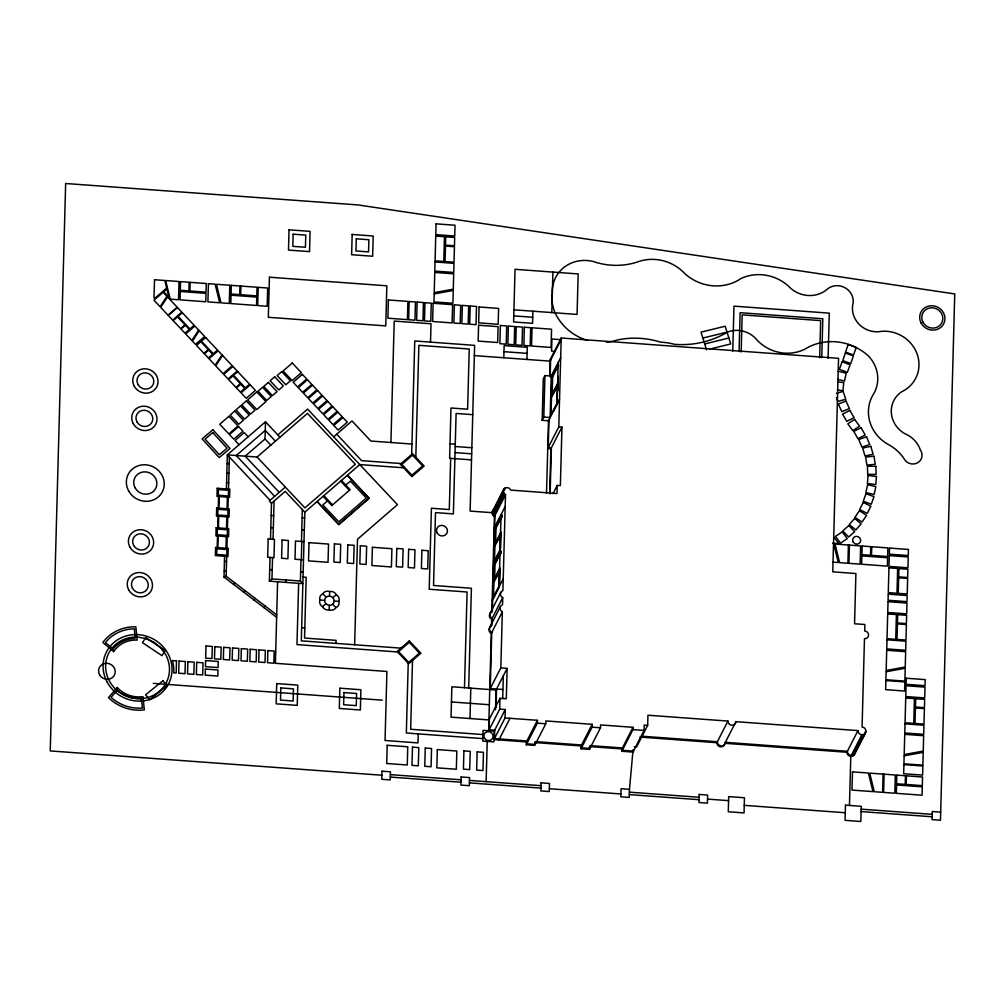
<?xml version="1.0" encoding="UTF-8"?>
<svg xmlns="http://www.w3.org/2000/svg" width="1005" height="1005" viewBox="0 0 1005 1005"><rect width="100%" height="100%" fill="white"/><g stroke="black" fill="none" stroke-linecap="round" stroke-linejoin="round"><path stroke-width="1.5" d="M217.193 547.599L217.507 535.966M217.721 527.864L218.047 516.218M218.261 508.128L218.575 496.483M217.859 547.65L218.186 536.017M218.399 527.914L218.713 516.269M218.939 508.166L219.253 496.533M276.639 617.296L224.014 577.109L224.58 556.255M226.401 488.933L227.331 454.863L265.496 421.798L279.993 437.2M225.962 548.253L226.288 536.607M226.502 528.504L226.816 516.859M227.042 508.769L227.356 497.123M276.702 614.821L226.138 576.217L226.678 556.418M226.904 548.315L227.218 536.67M227.431 528.58L227.746 516.934M227.972 508.832L228.286 497.186M228.512 489.096L229.379 457.049M270.822 445.14L265.031 438.984L265.496 421.798M269.378 581.179L271.966 578.943L300.395 581.028L302.857 583.641L269.378 581.179L270.018 557.398M270.508 539.183L271.488 503.291L269.315 500.98L285.345 487.086M271.966 578.943L272.543 557.587M273.033 539.371L274.076 501.043M277.606 581.782L275.395 663.3L386.912 671.466L385.041 740.497L417.992 742.909L418.231 733.876M286.111 582.41L286.174 579.986M298.648 583.327L296.978 644.594L397.565 651.956M300.395 581.028L300.972 559.672M301.462 541.444L302.329 509.573M301.312 559.697L301.802 541.469M271.488 503.291L285.232 491.382L304.791 512.186L301.299 640.851L400.92 648.15M329.163 609.809A5.615 5.276 27.1 0 1 322.53 606.656A5.615 5.276 27.1 0 1 319.942 600.01A5.615 5.276 27.1 0 1 322.881 593.767A5.615 5.276 27.1 0 1 329.653 591.593A5.615 5.276 27.1 0 1 336.273 594.746A5.615 5.276 27.1 0 1 338.873 601.392A5.615 5.276 27.1 0 1 335.921 607.636A5.615 5.276 27.1 0 1 329.163 609.809L329.276 605.337M329.527 596.066A4.874 4.585 27.1 0 0 325.168 602.711A4.874 4.585 27.1 0 0 333.509 603.327A4.874 4.585 27.1 0 0 329.527 596.066L329.653 591.593M336.022 643.388L336.11 640.361L304.54 638.037L306.186 577.297L303.033 577.071M354.639 644.758L357.504 539.258L397.452 504.648L307.593 409.098L277.82 434.889M390.92 442.514L394.211 321.072L431.019 323.761L430.517 342.127M411.673 454.461L414.751 340.971L474.624 345.368L470.126 511.08L492.161 512.688L504.435 488.443L506.746 487.526L509.246 488.166L510.892 490.126L556.996 493.505L557.21 485.402L560.363 485.629L561.958 427.112L558.793 426.886L547.725 448.519L550.891 448.745L561.958 427.112M408.218 663.3L406.334 732.997L482.827 738.612M415.819 457.2L418.859 345.331L469.247 349.024L467.614 409.223L450.981 408.005L449.624 458.293L471.521 459.888M412.515 660.473L410.656 729.266L482.928 734.555M450.68 458.368L449.285 509.548L431.409 508.241L429.21 589.232L467.086 592.008L464.486 687.696M468.694 687.998L471.408 588.264L433.532 585.488L435.504 512.6L453.381 513.907L456.107 413.444L472.739 414.663M469.976 718.525L470.805 688.161M486.131 781.651L487.224 741.401M490.767 626.693A4.045 3.806 27.1 0 0 491.269 633.452L488.631 730.748L499.699 709.115L499.988 698.287L506.294 698.751L507.123 668.375L500.817 667.91L489.736 689.543M491.495 624.959L491.646 619.281A4.045 3.806 27.1 0 1 491.847 612.208L494.435 516.419L505.502 494.787L503.241 491.809L504.435 488.443M489.41 718.952L489.121 729.781L494.699 730.195L494.473 738.587L526.871 740.961L526.796 743.801L535.213 744.416L535.288 741.59M491.985 623.992L492.149 618.314A4.045 3.806 27.1 0 1 491.646 611.555M492.337 611.241L494.937 515.452C492.035 514.208 491.847 509.585 494.925 508.455L494.435 509.422C491.345 510.553 491.533 515.176 494.435 516.419M499.397 570.174L498.957 586.216L492.852 598.163L493.48 598.214L493.92 582.159L500.025 570.212L493.279 582.121L493.92 582.159M494.272 563.403L493.631 563.353L500.704 550.815L494.272 563.403L493.97 580.136L500.088 568.189M494.46 562.071L494.9 546.017L501.005 534.07L500.377 534.032L499.937 550.074L493.832 562.021L499.887 551.443M494.95 543.994L495.251 527.261L501.696 514.673L501.055 514.623L499.096 586.907M494.636 578.729L495.038 564.132L501.143 552.197L494.41 564.094L495.038 564.132M495.616 542.587L496.018 527.989L502.123 516.055L495.39 527.952L496.018 527.989M503.807 357.755L504.133 345.607L527.286 347.303L526.947 359.451M494.196 731.163L493.907 741.891L482.752 741.074L483.053 730.346L494.196 731.163L505.264 709.53L499.699 709.115M495.515 709.744L496.055 690.008L507.123 668.375M496.055 707.269L496.545 689.041M499.636 584.81L499.988 571.682M500.616 548.667L501.005 534.07M500.628 553.818L500.704 550.815M501.608 517.676L501.696 514.673M500.817 667.91L502.337 611.819A4.045 3.806 27.1 0 1 502.525 604.759L502.714 597.648A4.045 3.806 27.1 0 1 502.915 590.576L505.502 494.787M502.701 698.588L503.329 675.8M505.038 717.934L537.449 720.309L526.381 741.941L493.97 739.554L505.038 717.934L505.264 709.53M532.876 311.186L532.55 323.346L513.605 321.952L515.037 269.302L578.164 273.938L577.071 314.427L513.932 309.804M549.685 376.247L550.137 359.627L561.205 338.007L838.559 358.333L832.768 571.832L855.908 573.541L854.552 623.753L864.865 624.507L864.689 630.989A4.045 3.806 27.1 0 1 868.571 635.122A4.045 3.806 27.1 0 1 864.476 638.678L862.076 727.055C867.076 727.13 867.051 735.258 861.863 734.756A4.045 3.806 27.1 0 1 857.969 730.61L735.924 721.665A4.045 3.806 27.1 0 1 731.828 725.221A4.045 3.806 27.1 0 1 727.934 721.075L647.949 715.221L647.66 725.346L644.218 725.095L644.067 730.459L632.999 752.079L621.856 751.263L632.924 729.643L632.987 727.306L600.575 724.932L600.5 727.771L589.433 749.403L581.016 748.775L592.083 727.155L592.159 724.316L545.866 720.924L545.79 723.763L534.723 745.383L526.306 744.768L526.381 741.941M559.546 399.148L548.479 420.781L542.172 420.316L543.29 378.81L544.949 375.581L551.896 376.084L558.139 363.885M542.172 420.316L543.818 417.088L544.949 375.581M526.306 744.768L537.374 723.135L537.449 720.309M546.519 493.179L548.479 420.781M548.981 419.814L548.227 447.552L551.381 447.778L550.124 493.97M550.15 376.787L550.639 358.659M551.808 312.58L552.913 272.079M551.255 376.046L550.137 417.552L543.818 417.088M551.004 414.701L551.469 397.528L558.077 384.614L550.841 397.49L551.469 397.528M551.33 396.837L558.265 383.282L550.702 396.799L551.33 396.837L551.896 376.084M558.604 365.204L552.662 376.825L552.147 395.555L551.519 395.505L558.127 382.591L558.303 376.347M549.672 493.405L550.891 448.745M550.325 416.208L556.933 403.307L557.448 384.576M557.072 403.985L558.202 362.478M557.901 390.857L558.077 384.614M558.793 426.886L561.205 338.007M581.016 748.775L581.091 745.949L592.159 724.316M589.433 749.403L589.508 746.564M621.856 751.263L621.919 748.939L632.987 727.306M629.469 789.327L629.243 797.417L620.826 796.802L621.052 788.699L629.469 789.327L633.062 749.755M732.758 351.222L733.977 306.148L829.301 313.145L828.082 358.207M739.064 351.624L740.12 312.693L822.819 318.748L821.763 357.692M741.162 351.951L742.167 314.867L820.658 320.62L819.653 357.705M849.464 805.445L850.795 756.376L861.863 734.756M639.946 737.067L716.854 742.708A4.045 3.806 27.1 0 0 720.748 746.853A4.045 3.806 27.1 0 0 724.856 743.298L846.901 752.242A4.045 3.806 27.1 0 0 850.795 756.376L853.66 755.459L855.393 751.853L854.564 754.278L865.632 732.645M561.167 339.514L550.099 361.147L474.347 355.594M550.803 376.925L560.677 357.642M557.976 365.154L552.034 376.775L552.662 376.825M492.161 512.198L503.643 489.397M552.813 394.262L555.451 389.098M492.174 513.442L503.241 491.809M504.095 490.553L505.502 487.802M492.588 514.635L503.656 493.015M493.367 515.666L504.435 494.045M553.604 411.095L557.561 403.344L556.933 403.307M494.121 528.178L505.188 506.533M501.068 532.047L494.121 545.288L494.762 545.326M496.256 542.713L498.983 537.411M492.161 600.462L503.229 578.83M493.48 598.214L498.907 587.586M490.164 613.163L500.729 592.498M552.976 493.669L557.21 485.402M491.646 619.281L502.714 597.648M489.774 627.334L500.352 606.681M491.269 633.452L502.337 611.819M499.988 698.287L488.92 719.919L451.044 717.143L451.861 686.767L496.055 690.008M498.92 739.919L509.987 718.299M647.66 725.346L636.592 746.966L634.293 746.803M716.854 742.708L727.934 721.075M641.981 736.213L717.356 741.74A4.045 3.806 27.1 0 0 721.251 745.886A4.045 3.806 27.1 0 0 725.346 742.331L735.924 721.665M846.901 752.242L857.969 730.61M852.341 756.2L863.408 734.567M856.097 750.484L865.971 731.2M853.66 755.459L864.727 733.838M233.562 584.408L234.818 582.837M243.713 592.146L244.956 590.588M253.85 599.897L255.107 598.327M263.988 607.636L265.245 606.065M265.031 438.984L245.182 456.17L279.239 492.387M257.092 457.049L307.467 413.394L355.293 464.247L304.904 507.889L257.092 457.049L227.331 454.863L270.081 500.314M333.673 436.836L351.989 420.969L370.87 441.044L411.962 444.047M304.791 512.186L359.752 464.574L403.608 467.79M327.454 500.942L322.881 504.899L338.823 521.859L366.297 498.04L350.368 481.094L345.783 485.063M322.53 606.656L325.909 603.729M332.894 597.673L336.273 594.746M854.149 754.491L851.298 755.408A4.045 3.806 27.1 0 1 847.403 751.275L725.346 742.331M224.014 577.109L226.138 576.217M836.499 393.231L843.157 391.435L845.808 399.261L837.818 401.422L836.487 397.515M702.872 338.057L727.042 332.115M704.719 343.961L728.876 338.019M709.58 349.124L730.723 343.936L725.195 326.21L701.038 332.14L706.565 349.866M513.769 315.872L532.713 317.266M561.016 339.677L551.908 338.999L551.582 351.147L554.697 351.386M503.97 351.675L527.123 353.371M450.014 443.795L455.278 444.185M455.215 446.522L471.848 447.74M455.051 452.602L471.684 453.82M401.183 463.544L361.612 460.654L336.725 434.198M227.092 463.468L229.203 463.619M226.829 473.167L228.939 473.317M226.577 482.588L228.675 482.739M832.643 543.14L838.798 543.592L834.175 537.474M494.611 527.21L495.251 527.261M271.162 515.439L273.687 515.628M302.116 517.713L304.641 517.889M500.565 532.688L501.206 532.738L494.259 545.979L494.9 546.017M832.58 562.122L838.308 562.536L833.723 543.944M270.822 527.587L273.347 527.776M301.776 529.861L304.301 530.037M303.987 541.632L295.495 541.017L294.993 559.232L303.497 559.86M224.442 561.33L226.54 561.481M269.692 569.546L272.217 569.735M300.646 571.82L303.171 572.008M224.178 571.028L226.276 571.192M319.942 600.01L324.59 600.349M334.225 601.053L338.873 601.392M301.663 627.685L304.817 627.924M502.802 689.493L490.239 688.576L491.759 632.484A4.045 3.806 27.1 0 1 490.654 626.153M451.459 701.955L489.334 704.731M153.35 683.387L382.252 700.158M632.924 729.643L644.067 730.459M537.374 723.135L545.79 723.763M592.083 727.155L600.5 727.771M536.833 741.703L581.581 744.981L581.506 747.808L589.922 748.423M589.998 745.597L622.409 747.971L622.346 750.295L633.502 751.112M534.798 742.557L581.091 745.949M591.053 746.677L621.919 748.939M940.693 812.128L932.276 811.512L932.05 819.615L940.466 820.231L954.75 293.937L358.019 204.932L65.652 183.5L50.25 750.923L381.913 775.232M390.367 774.641L461.044 779.817M469.461 780.433L541.004 785.684M629.381 792.154L699.141 797.267M861.172 809.151L932.2 814.352M707.533 799.101L728.575 800.646M390.304 777.066L460.981 782.242M469.398 782.87L540.941 788.108M549.358 788.724L620.902 793.963M629.318 794.591L699.078 799.704M861.109 811.575L932.125 816.776M744.253 805.344L845.268 812.744M838.157 381.85L843.748 382.654L842.919 390.681L837.328 389.89M837.944 371.159L846.197 373.182L844.502 381.046L837.63 379.362M347.542 475.151L369.275 498.266L338.748 524.723L317.002 501.608M347.315 475.352L368.835 498.229L338.748 524.283L317.228 501.407M341.436 480.44L350.129 489.686L331.813 505.565L323.108 496.319M340.67 481.106L349.363 490.352M275.408 441.17L265.27 430.391L236.25 455.516L274.654 496.344M323.874 495.653L332.567 504.899M248.185 436.798L244.202 432.565L235.044 440.492L239.027 444.725M322.881 593.767L326.085 597.171M332.718 604.231L335.921 607.636M854.639 751.338L854.903 752.833M491.269 625.726A4.045 3.806 27.1 0 1 491.948 625.412M606.379 342.215A49.371 46.431 27.1 0 0 616.819 340.117A82.724 77.787 27.1 0 1 660.587 342.152A65.023 61.142 27.1 0 1 674.832 344.363A90.274 84.885 27.1 0 0 727.319 332.152A25.012 23.517 27.1 0 1 755.572 338.421A39.748 37.373 27.1 0 0 804.653 349.275A51.946 48.843 27.1 0 1 868.521 356.059A33.655 31.645 27.1 0 1 873.37 394.324A37.499 35.25 27.1 0 0 889.438 445.089A42.486 39.949 27.1 0 1 905.216 460.466A9.711 9.133 27.1 0 0 918.444 462.275A9.711 9.133 27.1 0 0 920.241 449.687A26.193 24.635 27.1 0 0 905.04 433.783A26.029 24.484 27.1 0 1 901.699 391.749A33.404 31.406 27.1 0 0 917.351 354.665A33.404 31.406 27.1 0 0 881.536 331.323A23.542 22.135 27.1 0 1 852.604 305.457A15.615 14.686 27.1 0 0 845.733 288.171A15.615 14.686 27.1 0 0 826.977 289.427A27.6 25.954 27.1 0 1 788.423 286.073A42.436 39.899 27.1 0 0 741.188 278.398A44.723 42.047 27.1 0 1 684.832 273.611A42.549 40.012 27.1 0 0 639.657 261.225A68.327 64.257 27.1 0 1 593.176 261.488A34.409 32.361 27.1 0 0 552.323 293.598A38.806 36.494 27.1 0 0 559.333 320.193A49.371 46.431 27.1 0 0 587.611 340.394M154.506 279.729L154.004 297.957L155.147 298.033L166.654 288.071L164.782 280.483L154.506 279.729M179.028 281.526L178.526 299.754L170.234 299.151L165.662 280.546L179.028 281.526M180.272 291.488L180.046 299.867L205.774 301.751L206 293.372L180.272 291.488M180.536 281.639L180.31 290.269L188.915 290.897L189.141 282.267L180.536 281.639M176.503 660.863L176.164 673.011L173.702 672.835A36.645 34.459 27.1 0 0 172.395 660.574L176.503 660.863M179.028 661.051L178.689 673.199L185.008 673.664L185.335 661.516L179.028 661.051M190.133 282.342L189.895 290.973L206.025 292.154L206.264 283.523L190.133 282.342M187.86 661.705L187.533 673.852L193.852 674.317L194.179 662.169L187.86 661.705M196.704 662.345L196.377 674.493L202.683 674.958L203.01 662.81L196.704 662.345M208.412 283.686L207.922 301.902L219.706 302.769L215.133 284.176L208.412 283.686M205.372 669.066L205.208 675.146L217.834 676.076L217.997 669.996L205.372 669.066M205.61 660.561L205.435 666.642L218.06 667.571L218.236 661.491L205.61 660.561M206 645.989L205.673 658.137L211.98 658.602L212.319 646.454L206 645.989M215.598 547.486L215.384 555.589L228.009 556.506L228.223 548.416L215.598 547.486M216.138 527.751L215.924 535.841L228.55 536.77L228.763 528.668L216.138 527.751M216.678 508.002L216.452 516.105L229.077 517.035L229.303 508.932L216.678 508.002M217.206 488.267L216.992 496.37L229.617 497.287L229.831 489.184L217.206 488.267M216.829 548.793L216.678 554.459L226.778 555.2L226.929 549.534L216.829 548.793M217.369 529.057L217.218 534.723L227.318 535.464L227.469 529.798L217.369 529.057M217.909 509.309L217.746 514.987L227.846 515.728L228.009 510.05L217.909 509.309M218.437 489.573L218.286 495.239L228.386 495.98L228.537 490.314L218.437 489.573M214.831 646.68L214.505 658.828L220.824 659.293L221.15 647.145L214.831 646.68M229.806 285.257L229.303 303.472L221.012 302.869L216.439 284.277L229.806 285.257M231.049 295.206L230.823 303.585L256.539 305.47L256.778 297.091L231.049 295.206M231.313 285.357L231.087 293.988L239.693 294.628L239.919 285.998L231.313 285.357M223.675 647.333L223.349 659.481L229.655 659.946L229.994 647.798L223.675 647.333M240.911 286.061L240.672 294.691L256.803 295.872L257.041 287.242L240.911 286.061M232.519 647.974L232.18 660.122L238.499 660.587L238.826 648.439L232.519 647.974M241.351 648.627L241.024 660.775L247.331 661.24L247.67 649.092L241.351 648.627M258.197 287.329L257.695 305.558L267.167 306.249L267.657 288.02L258.197 287.329M250.195 649.28L249.856 661.428L256.175 661.88L256.501 649.733L250.195 649.28M259.026 649.921L258.7 662.069L265.006 662.534L265.345 650.386L259.026 649.921M269.428 277.204L268.335 317.291L385.757 325.896L386.85 285.809L269.428 277.204M268.159 539.007L267.657 557.235L273.976 557.7L274.466 539.471L268.159 539.007M267.87 650.574L267.531 662.722L273.85 663.187L274.177 651.026L267.87 650.574M276.727 683.576L276.174 703.827L297.229 705.372L297.769 685.121L276.727 683.576M289.038 229.831L288.485 250.069L309.54 251.614L310.08 231.364L289.038 229.831M282.091 540.024L281.601 558.252L287.907 558.717L288.397 540.489L282.091 540.024M280.822 687.935L280.496 700.083L293.121 701.013L293.46 688.865L280.822 687.935M293.133 234.19L292.807 246.338L305.432 247.255L305.771 235.107L293.133 234.19M309.012 542.65L308.522 560.878L328.032 562.31L328.534 544.069L309.012 542.65M334.401 543.868L333.911 562.084L340.218 562.549L340.72 544.321L334.401 543.868M339.853 688.199L339.313 708.45L360.355 709.995L360.895 689.744L339.853 688.199M352.165 234.454L351.624 254.705L372.667 256.25L373.207 235.999L352.165 234.454M347.805 544.848L347.303 563.064L353.622 563.529L354.112 545.313L347.805 544.848M343.961 692.558L343.622 704.706L356.247 705.636L356.587 693.488L343.961 692.558M356.273 238.813L355.933 250.961L368.559 251.891L368.898 239.743L356.273 238.813M360.33 545.765L359.84 563.981L366.147 564.446L366.649 546.23L360.33 545.765M372.39 547.285L371.9 565.526L391.41 566.958L391.912 548.717L372.39 547.285M388.382 299.98L387.892 318.208L407.402 319.64L407.892 301.399L388.382 299.98M382.026 771.187L381.8 779.29L390.216 779.905L390.443 771.802L382.026 771.187M387.201 745.283L386.711 763.499L407.264 765.006L407.754 746.79L387.201 745.283M396.799 548.441L396.297 566.657L402.616 567.122L403.106 548.893L396.799 548.441M409.136 301.513L408.646 319.728L414.965 320.193L415.454 301.977L409.136 301.513M408.658 549.308L408.168 567.524L414.475 567.988L414.977 549.773L408.658 549.308M417.125 302.09L416.635 320.319L422.954 320.783L423.444 302.555L417.125 302.09M412.49 747.13L411.987 765.358L418.306 765.823L418.796 747.594L412.49 747.13M424.964 302.668L424.474 320.897L430.781 321.361L431.283 303.133L424.964 302.668M421.899 550.275L421.409 568.503L427.728 568.968L428.218 550.74L421.899 550.275M433.105 303.246L432.615 321.487L452.124 322.919L452.614 304.678L433.105 303.246M434.185 293.925L433.972 301.902L452.903 303.284L453.255 290.42L434.185 293.925M434.763 272.43L434.21 292.656L453.293 289.164L453.707 273.825L434.763 272.43M435.052 261.953L434.801 271.074L453.745 272.456L453.984 263.348L435.052 261.953M435.755 236.1L435.077 260.848L443.783 261.488L444.461 236.74L435.755 236.1M436.082 223.851L435.793 234.642L454.725 236.024L455.026 225.233L436.082 223.851M425.266 748.072L424.776 766.287L431.082 766.752L431.572 748.537L425.266 748.072M445.466 246.062L445.052 261.576L454.021 262.23L454.436 246.715L445.466 246.062M445.718 236.828L445.491 245.107L454.461 245.773L454.687 237.482L445.718 236.828M437.326 749.592L436.836 767.833L456.345 769.265L456.835 751.024L437.326 749.592M454.373 304.829L453.883 323.045L460.202 323.51L460.692 305.294L454.373 304.829M462.363 305.407L461.873 323.635L468.192 324.1L468.682 305.872L462.363 305.407M470.202 305.985L469.712 324.213L476.018 324.678L476.521 306.45L470.202 305.985M461.119 776.978L460.906 785.081L469.322 785.696L469.536 777.594L461.119 776.978M463.908 750.898L463.418 769.127L469.724 769.591L470.227 751.363L463.908 750.898M478.594 325.218L478.154 341.097L497.676 342.529L498.103 326.638L478.594 325.218M479.084 306.977L478.656 322.856L498.166 324.288L498.593 308.409L479.084 306.977M477.149 751.878L476.659 770.094L482.978 770.559L483.468 752.33L477.149 751.878M500.402 325.482L499.9 343.697L506.219 344.162L506.708 325.947L500.402 325.482M508.392 326.06L507.889 344.288L514.208 344.753L514.698 326.525L508.392 326.06M516.231 326.638L515.728 344.866L522.047 345.331L522.537 327.102L516.231 326.638M524.371 327.241L523.869 345.456L530.188 345.921L530.678 327.705L524.371 327.241M532.047 327.781L531.545 346.022L551.054 347.454L551.557 329.213L532.047 327.781M541.079 782.845L540.866 790.948L549.283 791.563L549.496 783.46L541.079 782.845M699.216 794.44L699.003 802.53L707.42 803.146L707.633 795.056L699.216 794.44M728.688 796.588L728.273 811.776L744.052 812.932L744.466 797.744L728.688 796.588M848.396 545.024L847.906 563.24L839.615 562.637L835.029 544.044L848.396 545.024M849.413 545.087L848.911 563.315L860.129 564.144L860.632 545.916L849.413 545.087M845.469 805.156L845.054 820.344L860.845 821.5L861.247 806.312L845.469 805.156M852.466 771.865L851.964 790.081L872.993 791.626L868.408 773.033L852.466 771.865M861.875 555.866L861.649 564.245L887.365 566.129L887.603 557.762L861.875 555.866M862.139 546.029L861.913 554.659L870.518 555.288L870.745 546.657L862.139 546.029M871.737 546.733L871.498 555.363L887.629 556.544L887.867 547.913L871.737 546.733M883.081 774.114L882.591 792.329L874.3 791.726L869.714 773.134L883.081 774.114M885.895 680.548L885.644 689.656L904.588 691.051L904.827 681.93L885.895 680.548M886.134 671.755L885.92 679.732L904.852 681.126L905.203 668.262L886.134 671.755M886.712 650.273L886.171 670.498L905.241 667.006L905.656 651.655L886.712 650.273M887 639.796L886.749 648.903L905.693 650.298L905.932 641.177L887 639.796M887.704 613.942L887.026 638.69L895.731 639.331L896.41 614.57L887.704 613.942M888.031 601.681L887.742 612.485L906.673 613.867L906.975 603.075L888.031 601.681M888.232 594.156L888.068 600.249L907.013 601.643L907.176 595.55L888.232 594.156M888.948 567.85L888.282 592.598L896.988 593.239L897.653 568.478L888.948 567.85M889.287 555.589L888.985 566.393L907.93 567.775L908.219 556.984L889.287 555.589M889.488 548.077L889.325 554.157L908.256 555.551L908.432 549.459L889.488 548.077M884.099 774.177L883.609 792.405L894.827 793.221L895.317 775.006L884.099 774.177M897.415 623.891L897 639.419L905.97 640.072L906.384 624.557L897.415 623.891M897.666 614.671L897.452 622.949L906.41 623.602L906.636 615.324L897.666 614.671M898.671 577.8L898.244 593.327L907.214 593.98L907.641 578.465L898.671 577.8M898.922 568.579L898.696 576.857L907.666 577.511L907.892 569.232L898.922 568.579M896.561 784.955L896.334 793.334L922.062 795.219L922.288 786.84L896.561 784.955M896.837 775.119L896.598 783.749L905.203 784.377L905.442 775.747L896.837 775.119M903.91 764.604L903.671 773.724L922.603 775.106L922.854 765.998L903.91 764.604M904.148 755.823L903.935 763.8L922.879 765.182L923.218 752.33L904.148 755.823M904.739 734.328L904.186 754.567L923.256 751.062L923.67 735.723L904.739 734.328M905.015 723.851L904.776 732.972L923.708 734.353L923.959 725.246L905.015 723.851M905.719 697.998L905.053 722.746L913.759 723.386L914.424 698.638L905.719 697.998M906.058 685.749L905.756 696.54L924.701 697.935L924.989 687.131L906.058 685.749M906.259 678.224L906.095 684.317L925.027 685.699L925.19 679.606L906.259 678.224M906.422 775.822L906.183 784.453L922.326 785.634L922.552 777.003L906.422 775.822M915.442 707.96L915.015 723.474L923.984 724.14L924.412 708.613L915.442 707.96M915.693 698.726L915.467 707.005L924.437 707.671L924.663 699.38L915.693 698.726M868.094 475.44L867.365 483.493L875.744 484.611L876.486 476.558L868.094 475.44M867.617 484.649L865.883 492.5L874.124 494.573L875.858 486.722L867.617 484.649M845.356 353.031L842.768 360.619L850.77 363.509L853.371 355.908L845.356 353.031M848.157 344.514L845.569 352.114L853.584 354.991L856.172 347.391L848.157 344.514M865.996 493.681L863.295 501.231L871.272 504.221L873.973 496.671L865.996 493.681M842.115 361.787L839.376 369.325L847.341 372.353L850.079 364.815L842.115 361.787M863.27 502.4L859.627 509.548L867.227 513.417L870.858 506.269L863.27 502.4M499.586 568.83L493.141 581.43L500.214 568.88L499.586 568.83M145.7 637.61L142.459 642.672L161.981 655.637L165.247 650.587L145.7 637.61M166.918 296.312L160.084 306.726L153.941 300.206L163.112 292.267L166.918 296.312M167.521 296.952L160.687 307.367L168.011 315.143L177.169 307.216L167.521 296.952M198.663 330.067L191.829 340.469L185.686 333.949L194.844 326.009L198.663 330.067M199.254 330.695L192.432 341.11L195.51 344.388L204.668 336.449L199.254 330.695M221.967 354.853L215.133 365.255L209.002 358.735L218.16 350.795L221.967 354.853M222.57 355.481L215.736 365.895L223.06 373.684L232.218 365.745L222.57 355.481M859.451 510.703L854.941 517.336L862.051 522.022L866.561 515.389L859.451 510.703M117.258 687.495L108.465 697.608A41.544 39.069 27.1 0 0 144.368 709.882L142.911 696.603A27.851 26.18 27.1 0 1 117.258 687.495M117.296 690.171L111.027 697.269A39.421 37.072 27.1 0 0 142.509 708.023L141.19 698.5A30.929 29.082 27.1 0 1 117.296 690.171M854.627 518.442L849.3 524.472L855.82 529.924L861.147 523.894L854.627 518.442M848.836 525.54L842.768 530.866L848.609 536.997L854.677 531.67L848.836 525.54M166.88 288.988L163.715 291.739L168.915 297.266L166.88 288.988M177.47 307.53L168.312 315.47L172.659 320.093L181.817 312.153L177.47 307.53M177.521 316.902L173.187 320.658L180.586 328.534L184.933 324.766L177.521 316.902M182.345 312.718L178.136 316.361L189.945 328.924L194.153 325.281L182.345 312.718M185.385 325.256L181.038 329.012L184.995 333.208L189.329 329.452L185.385 325.256M200.837 341.687L196.503 345.444L203.902 353.32L208.236 349.552L200.837 341.687M205.661 337.504L201.44 341.16L213.261 353.71L217.469 350.067L205.661 337.504M208.688 350.041L204.354 353.798L208.311 357.994L212.645 354.237L208.688 350.041M232.871 366.436L223.713 374.375L228.06 378.998L237.218 371.059L232.871 366.436M232.921 375.807L228.587 379.563L235.999 387.44L240.333 383.671L232.921 375.807M237.745 371.624L233.537 375.28L245.346 387.83L249.554 384.186L237.745 371.624M240.785 384.161L236.439 387.917L240.396 392.113L244.73 388.357L240.785 384.161M250.258 384.915L241.087 392.855L246.238 398.332L255.408 390.392L250.258 384.915M240.559 405.907L235.974 409.877L244.63 419.085L249.215 415.115L240.559 405.907M228.914 416.321L219.743 424.261L228.839 433.921L238.009 425.982L228.914 416.321M234.73 411.058L230.145 415.027L238.801 424.236L243.386 420.266L234.73 411.058M246.388 400.945L241.803 404.915L250.459 414.123L255.044 410.153L246.388 400.945M256.853 391.937L247.682 399.877L256.778 409.55L265.948 401.598L256.853 391.937M262.606 387.277L258.034 391.247L266.689 400.455L271.262 396.485L262.606 387.277M268.373 382.428L263.787 386.397L272.443 395.606L277.028 391.636L268.373 382.428M274.679 376.775L270.106 380.744L278.762 389.953L283.347 385.983L274.679 376.775M281.739 371.624L277.166 375.594L285.822 384.789L290.407 380.832L281.739 371.624M292.267 363.019L283.096 370.971L292.191 380.631L301.362 372.692L292.267 363.019M238.612 426.61L229.454 434.549L233.801 439.172L242.959 431.233L238.612 426.61M302.367 374.375L293.209 382.315L297.555 386.938L306.713 378.998L302.367 374.375M307.442 379.764L298.284 387.704L302.631 392.327L311.789 384.387L307.442 379.764M312.517 385.154L303.359 393.093L307.706 397.716L316.864 389.777L312.517 385.154M317.593 390.556L308.422 398.483L312.769 403.106L321.939 395.179L317.593 390.556M322.655 395.945L313.497 403.884L317.844 408.507L327.002 400.568L322.655 395.945M327.731 401.334L318.572 409.274L322.919 413.897L332.077 405.957L327.731 401.334M332.806 406.724L323.648 414.663L327.994 419.286L337.152 411.347L332.806 406.724M337.868 412.125L328.71 420.052L333.057 424.675L342.228 416.748L337.868 412.125M342.944 417.515L333.786 425.454L338.132 430.077L347.29 422.138L342.944 417.515M412.54 453.72L400.317 464.297L411.912 476.621L424.135 466.044L412.54 453.72M412.502 455.152L401.812 464.411L411.95 475.189L422.64 465.931L412.502 455.152M409.311 640.889L397.101 651.466L408.683 663.79L420.907 653.212L409.311 640.889M409.274 642.321L398.583 651.579L408.734 662.358L419.412 653.099L409.274 642.321M212.909 429.751L202.093 438.884L219.253 457.564L230.057 448.444L212.909 429.751M212.784 432.615L205.07 439.135L219.366 454.7L227.092 448.192L212.784 432.615M162.898 680.8L145.587 694.819L149.657 699.668L166.981 685.649L162.898 680.8M842.177 531.871L835.457 536.431L840.532 543.152L847.253 538.592L842.177 531.871M854.627 419.374L847.818 423.821L852.78 430.617L859.589 426.17L854.627 419.374M849.841 410.404L842.554 414.135L846.775 421.346L854.062 417.628L849.841 410.404M861.109 427.753L853.76 431.359L857.868 438.645L865.217 435.039L861.109 427.753M845.996 401.058L838.321 404.023L841.775 411.585L849.451 408.633L845.996 401.058M866.536 436.786L858.747 439.499L861.951 447.15L869.74 444.436L866.536 436.786M870.833 446.308L862.73 448.092L864.978 456.019L873.094 454.235L870.833 446.308M873.961 456.207L865.632 457.036L866.9 465.114L875.229 464.297L873.961 456.207M875.845 466.345L867.428 466.194L867.704 474.322L876.121 474.461L875.845 466.345M146.617 638.791L138.376 637.145A32.323 30.389 27.1 0 0 105.965 670.875A32.323 30.389 27.1 0 0 147.685 697.508A32.323 30.389 27.1 0 0 165.611 654.519L160.712 647.785L154.23 642.421L146.617 638.791M113.138 648.954L105.462 642.547A39.421 37.072 27.1 0 1 134.381 628.829L135.059 638.389A30.929 29.082 27.1 0 0 113.138 648.954M113.653 651.617L102.849 642.471A41.544 39.069 27.1 0 1 135.851 626.806L137.157 640.085A27.851 26.18 27.1 0 0 113.653 651.617M484.41 738.047A4.686 4.409 27.1 0 0 492.425 738.637A4.686 4.409 27.1 0 0 488.606 731.665A4.686 4.409 27.1 0 0 484.41 738.047M437.15 532.977A5.565 5.226 27.1 0 0 446.66 533.668A5.565 5.226 27.1 0 0 442.125 525.389A5.565 5.226 27.1 0 0 437.15 532.977M853.145 541.921A4.045 3.806 27.1 0 0 860.079 542.436A4.045 3.806 27.1 0 0 856.763 536.406A4.045 3.806 27.1 0 0 853.145 541.921M128.653 490.943A19.183 18.027 27.1 0 0 161.453 493.355A19.183 18.027 27.1 0 0 145.8 464.813A19.183 18.027 27.1 0 0 128.653 490.943M135.135 487.865A11.721 11.017 27.1 0 0 155.172 489.334A11.721 11.017 27.1 0 0 145.599 471.898A11.721 11.017 27.1 0 0 135.135 487.865M133.276 423.645A12.789 12.022 27.1 0 0 155.147 425.253A12.789 12.022 27.1 0 0 144.707 406.234A12.789 12.022 27.1 0 0 133.276 423.645M99.583 674.77A8.429 7.927 27.1 0 0 114.005 675.825A8.429 7.927 27.1 0 0 107.12 663.287A8.429 7.927 27.1 0 0 99.583 674.77M136.982 421.886A8.517 8.015 27.1 0 0 151.554 422.967A8.517 8.015 27.1 0 0 144.594 410.279A8.517 8.015 27.1 0 0 136.982 421.886M129.934 547.172A12.789 12.022 27.1 0 0 151.793 548.78A12.789 12.022 27.1 0 0 141.353 529.748A12.789 12.022 27.1 0 0 129.934 547.172M133.627 545.414A8.517 8.015 27.1 0 0 148.212 546.481A8.517 8.015 27.1 0 0 141.253 533.806A8.517 8.015 27.1 0 0 133.627 545.414M128.766 589.973A12.789 12.022 27.1 0 0 150.637 591.581A12.789 12.022 27.1 0 0 140.197 572.561A12.789 12.022 27.1 0 0 128.766 589.973M132.472 588.227A8.517 8.015 27.1 0 0 147.044 589.294A8.517 8.015 27.1 0 0 140.084 576.606A8.517 8.015 27.1 0 0 132.472 588.227M134.293 386.247A12.789 12.022 27.1 0 0 156.164 387.855A12.789 12.022 27.1 0 0 145.725 368.822A12.789 12.022 27.1 0 0 134.293 386.247M137.999 384.488A8.517 8.015 27.1 0 0 152.572 385.556A8.517 8.015 27.1 0 0 145.612 372.88A8.517 8.015 27.1 0 0 137.999 384.488M921.221 323.221A12.789 12.022 27.1 0 0 943.092 324.816A12.789 12.022 27.1 0 0 932.653 305.796A12.789 12.022 27.1 0 0 921.221 323.221M923.067 322.341A10.653 10.012 27.1 0 0 941.296 323.673A10.653 10.012 27.1 0 0 932.59 307.819A10.653 10.012 27.1 0 0 923.067 322.341M107.234 682.257A34.924 32.838 27.1 0 0 166.956 686.629A34.924 32.838 27.1 0 0 138.451 634.67A34.924 32.838 27.1 0 0 107.234 682.257"/></g></svg>
